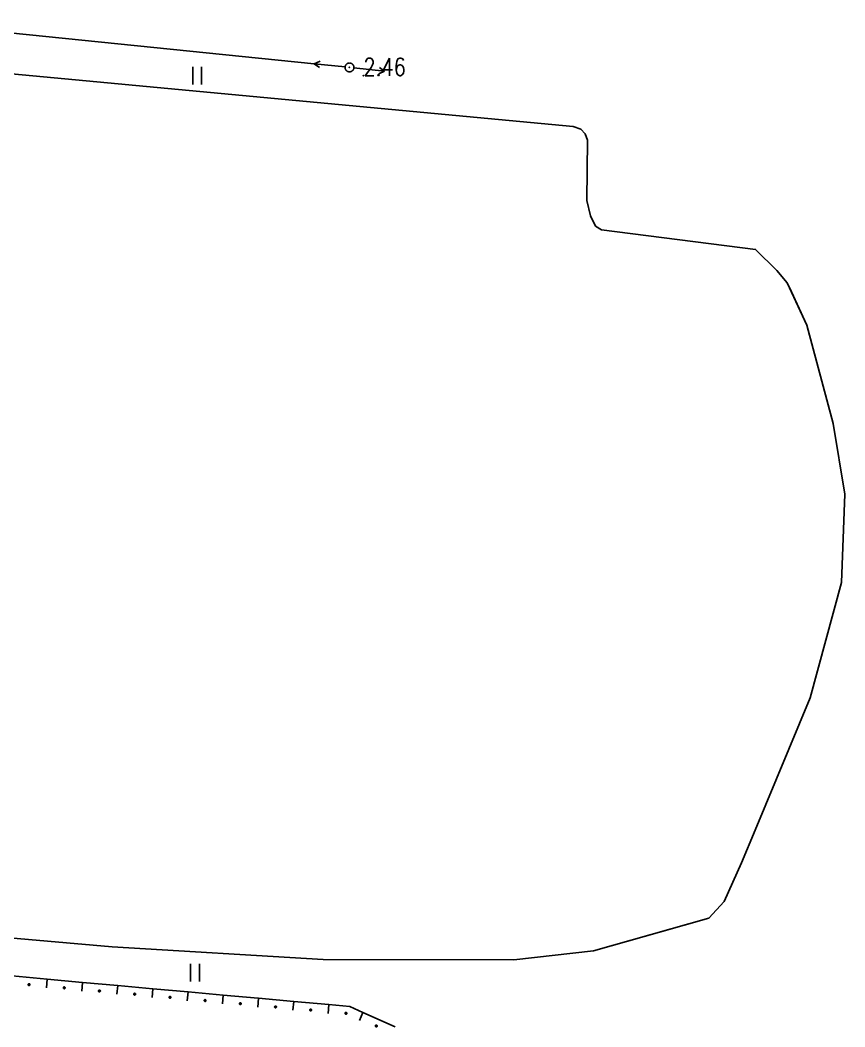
# Model space of a CAD drawing. Extents: x 500036 to 1001740, y 2543128 to 5086681.
# Drawn here: x 500886.3 to 500933, y 2543632.1 to 2543689.1 of the extents above; entities that cross this region are included whole.
import ezdxf

# ---------------------------------------------------------------- set-up
doc = ezdxf.new("R2010")
doc.units = 0
doc.header["$LTSCALE"] = 0.5
doc.linetypes.add('CENTER', pattern=[50.8, 31.75, -6.35, 6.35, -6.35])
doc.layers.add('地形图', color=8, linetype='CONTINUOUS')
doc.styles.add('HZ', font='romans.shx', dxfattribs={"width": 0.8, "bigfont": 'hztxt.shx'})

msp = doc.modelspace()

# ---------------------------------------------------------------- linework, layer by layer
at = {"layer": '地形图'}
for points in [[(500878.698, 2543689.065), (500902.969, 2543686.593)], [(500863.324, 2543639.106), (500891.524, 2543636.638), (500903.475, 2543635.919), (500914.251, 2543635.905), (500918.759, 2543636.4), (500925.289, 2543638.248), (500926.164, 2543639.192), (500927.146, 2543641.387), (500927.919, 2543643.243), (500931.024, 2543650.724), (500932.794, 2543657.244), (500932.987, 2543662.252), (500932.323, 2543666.253), (500930.837, 2543671.805), (500929.722, 2543674.198), (500929.13, 2543674.899), (500927.937, 2543676.097), (500919.221, 2543677.195), (500918.871, 2543677.414), (500918.595, 2543677.985), (500918.381, 2543678.868), (500918.429, 2543682.283), (500918.301, 2543682.629), (500918.057, 2543682.894), (500917.619, 2543683.047), (500867.108, 2543687.78)], [(500914.251, 2543635.905), (500918.759, 2543636.4), (500922.493, 2543637.457), (500925.289, 2543638.248), (500926.164, 2543639.192), (500927.146, 2543641.387), (500927.919, 2543643.243), (500931.024, 2543650.724), (500932.794, 2543657.244), (500932.987, 2543662.252), (500932.323, 2543666.253), (500930.837, 2543671.805), (500929.847, 2543673.93), (500929.722, 2543674.199), (500929.13, 2543674.899), (500927.937, 2543676.097), (500919.221, 2543677.195), (500918.871, 2543677.414), (500918.595, 2543677.985), (500918.381, 2543678.868), (500918.429, 2543682.283), (500918.301, 2543682.629), (500918.057, 2543682.894), (500917.619, 2543683.047), (500867.108, 2543687.78)], [(500902.969, 2543686.593), (500903.292, 2543686.738)], [(500903.256, 2543686.386), (500902.969, 2543686.593)], [(500904.71, 2543686.416), (500902.969, 2543686.593)], [(500904.959, 2543686.141), (500904.974, 2543686.141), (500904.99, 2543686.142), (500905.006, 2543686.145), (500905.021, 2543686.148), (500905.036, 2543686.153), (500905.051, 2543686.158), (500905.065, 2543686.164), (500905.079, 2543686.171), (500905.093, 2543686.179), (500905.106, 2543686.188), (500905.118, 2543686.198), (500905.13, 2543686.208), (500905.141, 2543686.219), (500905.151, 2543686.231), (500905.161, 2543686.244), (500905.17, 2543686.257), (500905.178, 2543686.27), (500905.185, 2543686.284), (500905.191, 2543686.298), (500905.197, 2543686.313), (500905.201, 2543686.328), (500905.204, 2543686.344), (500905.207, 2543686.359), (500905.207, 2543686.364), (500905.208, 2543686.375), (500905.209, 2543686.391), (500905.208, 2543686.406), (500905.207, 2543686.422), (500905.204, 2543686.437), (500905.201, 2543686.453), (500905.197, 2543686.468), (500905.191, 2543686.483), (500905.185, 2543686.497), (500905.178, 2543686.511), (500905.17, 2543686.524), (500905.161, 2543686.537), (500905.151, 2543686.55), (500905.141, 2543686.562), (500905.13, 2543686.573), (500905.118, 2543686.583), (500905.106, 2543686.593), (500905.093, 2543686.602), (500905.079, 2543686.61), (500905.065, 2543686.617), (500905.051, 2543686.623), (500905.036, 2543686.628), (500905.021, 2543686.633), (500905.006, 2543686.636), (500904.99, 2543686.639), (500904.974, 2543686.64), (500904.959, 2543686.641), (500904.943, 2543686.64), (500904.927, 2543686.639), (500904.912, 2543686.636), (500904.897, 2543686.633), (500904.882, 2543686.628), (500904.867, 2543686.623), (500904.852, 2543686.617), (500904.838, 2543686.61), (500904.825, 2543686.602), (500904.812, 2543686.593), (500904.799, 2543686.583), (500904.788, 2543686.573), (500904.777, 2543686.562), (500904.766, 2543686.55), (500904.757, 2543686.537), (500904.748, 2543686.524), (500904.74, 2543686.511), (500904.733, 2543686.497), (500904.726, 2543686.483), (500904.721, 2543686.468), (500904.717, 2543686.453), (500904.713, 2543686.437), (500904.711, 2543686.422), (500904.71, 2543686.416), (500904.709, 2543686.406), (500904.709, 2543686.391), (500904.709, 2543686.375), (500904.711, 2543686.359), (500904.713, 2543686.344), (500904.717, 2543686.328), (500904.721, 2543686.313), (500904.726, 2543686.298), (500904.733, 2543686.284), (500904.74, 2543686.27), (500904.748, 2543686.257), (500904.757, 2543686.244), (500904.766, 2543686.231), (500904.777, 2543686.219), (500904.788, 2543686.208), (500904.799, 2543686.198), (500904.812, 2543686.188), (500904.825, 2543686.179), (500904.838, 2543686.171), (500904.852, 2543686.164), (500904.867, 2543686.158), (500904.882, 2543686.153), (500904.897, 2543686.148), (500904.912, 2543686.145), (500904.927, 2543686.142), (500904.943, 2543686.141), (500904.959, 2543686.141)], [(500896.096, 2543685.424), (500896.096, 2543686.424)], [(500896.596, 2543685.424), (500896.596, 2543686.424)], [(500905.207, 2543686.364), (500906.948, 2543686.18)], [(500906.948, 2543686.18), (500906.625, 2543686.036)], [(500906.662, 2543686.388), (500906.948, 2543686.18)], [(500819.548, 2543644.989), (500826.144, 2543643.366), (500834.098, 2543642.122), (500863.324, 2543639.106), (500891.524, 2543636.638), (500903.475, 2543635.919), (500914.251, 2543635.905)], [(500895.967, 2543634.67), (500895.967, 2543635.67)], [(500896.467, 2543634.67), (500896.467, 2543635.67)], [(500907.55, 2543632.115), (500905.723, 2543632.928), (500904.983, 2543633.258), (500903.798, 2543633.365), (500901.806, 2543633.545), (500899.814, 2543633.725), (500899.788, 2543633.727), (500897.822, 2543633.905), (500895.831, 2543634.085), (500893.839, 2543634.265), (500891.847, 2543634.445), (500889.855, 2543634.625), (500887.863, 2543634.805), (500885.871, 2543634.985)], [(500887.863, 2543634.805), (500887.818, 2543634.307)], [(500886.831, 2543634.447), (500886.836, 2543634.447), (500886.841, 2543634.448), (500886.846, 2543634.449), (500886.851, 2543634.451), (500886.856, 2543634.453), (500886.86, 2543634.456), (500886.864, 2543634.46), (500886.868, 2543634.463), (500886.871, 2543634.467), (500886.874, 2543634.472), (500886.877, 2543634.476), (500886.879, 2543634.481), (500886.88, 2543634.486), (500886.881, 2543634.492), (500886.881, 2543634.497), (500886.881, 2543634.502), (500886.88, 2543634.507), (500886.879, 2543634.512), (500886.877, 2543634.517), (500886.874, 2543634.522), (500886.871, 2543634.526), (500886.868, 2543634.53), (500886.866, 2543634.532), (500886.864, 2543634.534), (500886.86, 2543634.537), (500886.856, 2543634.54), (500886.851, 2543634.542), (500886.846, 2543634.544), (500886.841, 2543634.546), (500886.836, 2543634.547), (500886.831, 2543634.547), (500886.826, 2543634.547), (500886.821, 2543634.546), (500886.816, 2543634.544), (500886.811, 2543634.542), (500886.806, 2543634.54), (500886.802, 2543634.537), (500886.798, 2543634.534), (500886.794, 2543634.53), (500886.791, 2543634.526), (500886.788, 2543634.522), (500886.785, 2543634.517), (500886.783, 2543634.512), (500886.782, 2543634.507), (500886.781, 2543634.502), (500886.781, 2543634.497), (500886.781, 2543634.492), (500886.782, 2543634.486), (500886.783, 2543634.481), (500886.785, 2543634.476), (500886.788, 2543634.472), (500886.791, 2543634.467), (500886.794, 2543634.463), (500886.796, 2543634.461), (500886.798, 2543634.46), (500886.802, 2543634.456), (500886.806, 2543634.453), (500886.811, 2543634.451), (500886.816, 2543634.449), (500886.821, 2543634.448), (500886.826, 2543634.447), (500886.831, 2543634.447)], [(500886.796, 2543634.461), (500886.866, 2543634.532)], [(500888.823, 2543634.267), (500888.828, 2543634.267), (500888.833, 2543634.268), (500888.838, 2543634.269), (500888.843, 2543634.271), (500888.848, 2543634.273), (500888.852, 2543634.276), (500888.856, 2543634.28), (500888.86, 2543634.283), (500888.863, 2543634.287), (500888.866, 2543634.292), (500888.869, 2543634.296), (500888.87, 2543634.301), (500888.872, 2543634.306), (500888.873, 2543634.312), (500888.873, 2543634.317), (500888.873, 2543634.322), (500888.872, 2543634.327), (500888.87, 2543634.332), (500888.869, 2543634.337), (500888.866, 2543634.342), (500888.863, 2543634.346), (500888.86, 2543634.35), (500888.858, 2543634.352), (500888.856, 2543634.354), (500888.852, 2543634.357), (500888.848, 2543634.36), (500888.843, 2543634.362), (500888.838, 2543634.364), (500888.833, 2543634.366), (500888.828, 2543634.366), (500888.823, 2543634.367), (500888.818, 2543634.366), (500888.813, 2543634.366), (500888.807, 2543634.364), (500888.803, 2543634.362), (500888.798, 2543634.36), (500888.793, 2543634.357), (500888.789, 2543634.354), (500888.786, 2543634.35), (500888.782, 2543634.346), (500888.78, 2543634.342), (500888.777, 2543634.337), (500888.775, 2543634.332), (500888.774, 2543634.327), (500888.773, 2543634.322), (500888.773, 2543634.317), (500888.773, 2543634.312), (500888.774, 2543634.306), (500888.775, 2543634.301), (500888.777, 2543634.296), (500888.78, 2543634.292), (500888.782, 2543634.287), (500888.786, 2543634.283), (500888.788, 2543634.281), (500888.789, 2543634.28), (500888.793, 2543634.276), (500888.798, 2543634.273), (500888.803, 2543634.271), (500888.807, 2543634.269), (500888.813, 2543634.268), (500888.818, 2543634.267), (500888.823, 2543634.267)], [(500888.788, 2543634.281), (500888.858, 2543634.352)], [(500889.855, 2543634.625), (500889.81, 2543634.127)], [(500890.815, 2543634.087), (500890.82, 2543634.087), (500890.825, 2543634.088), (500890.83, 2543634.089), (500890.835, 2543634.091), (500890.84, 2543634.093), (500890.844, 2543634.096), (500890.848, 2543634.1), (500890.852, 2543634.103), (500890.855, 2543634.107), (500890.858, 2543634.112), (500890.86, 2543634.116), (500890.862, 2543634.121), (500890.864, 2543634.126), (500890.865, 2543634.132), (500890.865, 2543634.137), (500890.865, 2543634.142), (500890.864, 2543634.147), (500890.862, 2543634.152), (500890.86, 2543634.157), (500890.858, 2543634.162), (500890.855, 2543634.166), (500890.852, 2543634.17), (500890.85, 2543634.172), (500890.848, 2543634.174), (500890.844, 2543634.177), (500890.84, 2543634.18), (500890.835, 2543634.182), (500890.83, 2543634.184), (500890.825, 2543634.186), (500890.82, 2543634.186), (500890.815, 2543634.187), (500890.81, 2543634.186), (500890.804, 2543634.186), (500890.799, 2543634.184), (500890.794, 2543634.182), (500890.79, 2543634.18), (500890.785, 2543634.177), (500890.781, 2543634.174), (500890.778, 2543634.17), (500890.774, 2543634.166), (500890.771, 2543634.162), (500890.769, 2543634.157), (500890.767, 2543634.152), (500890.766, 2543634.147), (500890.765, 2543634.142), (500890.765, 2543634.137), (500890.765, 2543634.132), (500890.766, 2543634.126), (500890.767, 2543634.121), (500890.769, 2543634.116), (500890.771, 2543634.112), (500890.774, 2543634.107), (500890.778, 2543634.103), (500890.779, 2543634.101), (500890.781, 2543634.1), (500890.785, 2543634.096), (500890.79, 2543634.093), (500890.794, 2543634.091), (500890.799, 2543634.089), (500890.804, 2543634.088), (500890.81, 2543634.087), (500890.815, 2543634.087)], [(500890.779, 2543634.101), (500890.85, 2543634.172)], [(500891.847, 2543634.445), (500891.802, 2543633.947)], [(500893.839, 2543634.265), (500893.794, 2543633.767)], [(500892.807, 2543633.907), (500892.812, 2543633.907), (500892.817, 2543633.908), (500892.822, 2543633.909), (500892.827, 2543633.911), (500892.832, 2543633.913), (500892.836, 2543633.916), (500892.84, 2543633.92), (500892.844, 2543633.923), (500892.847, 2543633.927), (500892.85, 2543633.932), (500892.852, 2543633.936), (500892.854, 2543633.941), (500892.856, 2543633.946), (500892.856, 2543633.951), (500892.857, 2543633.957), (500892.856, 2543633.962), (500892.856, 2543633.967), (500892.854, 2543633.972), (500892.852, 2543633.977), (500892.85, 2543633.982), (500892.847, 2543633.986), (500892.844, 2543633.99), (500892.842, 2543633.992), (500892.84, 2543633.994), (500892.836, 2543633.997), (500892.832, 2543634), (500892.827, 2543634.002), (500892.822, 2543634.004), (500892.817, 2543634.006), (500892.812, 2543634.006), (500892.807, 2543634.007), (500892.801, 2543634.006), (500892.796, 2543634.006), (500892.791, 2543634.004), (500892.786, 2543634.002), (500892.782, 2543634), (500892.777, 2543633.997), (500892.773, 2543633.994), (500892.77, 2543633.99), (500892.766, 2543633.986), (500892.763, 2543633.982), (500892.761, 2543633.977), (500892.759, 2543633.972), (500892.758, 2543633.967), (500892.757, 2543633.962), (500892.757, 2543633.957), (500892.757, 2543633.951), (500892.758, 2543633.946), (500892.759, 2543633.941), (500892.761, 2543633.936), (500892.763, 2543633.932), (500892.766, 2543633.927), (500892.77, 2543633.923), (500892.771, 2543633.921), (500892.773, 2543633.92), (500892.777, 2543633.916), (500892.782, 2543633.913), (500892.786, 2543633.911), (500892.791, 2543633.909), (500892.796, 2543633.908), (500892.801, 2543633.907), (500892.807, 2543633.907)], [(500892.771, 2543633.921), (500892.842, 2543633.992)], [(500894.799, 2543633.727), (500894.804, 2543633.727), (500894.809, 2543633.728), (500894.814, 2543633.729), (500894.819, 2543633.731), (500894.824, 2543633.733), (500894.828, 2543633.736), (500894.832, 2543633.74), (500894.836, 2543633.743), (500894.839, 2543633.747), (500894.842, 2543633.752), (500894.844, 2543633.756), (500894.846, 2543633.761), (500894.847, 2543633.766), (500894.848, 2543633.771), (500894.849, 2543633.777), (500894.848, 2543633.782), (500894.847, 2543633.787), (500894.846, 2543633.792), (500894.844, 2543633.797), (500894.842, 2543633.802), (500894.839, 2543633.806), (500894.836, 2543633.81), (500894.834, 2543633.812), (500894.832, 2543633.814), (500894.828, 2543633.817), (500894.824, 2543633.82), (500894.819, 2543633.822), (500894.814, 2543633.824), (500894.809, 2543633.826), (500894.804, 2543633.826), (500894.799, 2543633.827), (500894.793, 2543633.826), (500894.788, 2543633.826), (500894.783, 2543633.824), (500894.778, 2543633.822), (500894.774, 2543633.82), (500894.769, 2543633.817), (500894.765, 2543633.814), (500894.761, 2543633.81), (500894.758, 2543633.806), (500894.755, 2543633.802), (500894.753, 2543633.797), (500894.751, 2543633.792), (500894.75, 2543633.787), (500894.749, 2543633.782), (500894.749, 2543633.777), (500894.749, 2543633.771), (500894.75, 2543633.766), (500894.751, 2543633.761), (500894.753, 2543633.756), (500894.755, 2543633.752), (500894.758, 2543633.747), (500894.761, 2543633.743), (500894.763, 2543633.741), (500894.765, 2543633.74), (500894.769, 2543633.736), (500894.774, 2543633.733), (500894.778, 2543633.731), (500894.783, 2543633.729), (500894.788, 2543633.728), (500894.793, 2543633.727), (500894.799, 2543633.727)], [(500894.763, 2543633.741), (500894.834, 2543633.812)], [(500895.831, 2543634.085), (500895.785, 2543633.587)], [(500896.79, 2543633.547), (500896.796, 2543633.547), (500896.801, 2543633.548), (500896.806, 2543633.549), (500896.811, 2543633.551), (500896.815, 2543633.553), (500896.82, 2543633.556), (500896.824, 2543633.559), (500896.828, 2543633.563), (500896.831, 2543633.567), (500896.834, 2543633.572), (500896.836, 2543633.576), (500896.838, 2543633.581), (500896.839, 2543633.586), (500896.84, 2543633.591), (500896.84, 2543633.597), (500896.84, 2543633.602), (500896.839, 2543633.607), (500896.838, 2543633.612), (500896.836, 2543633.617), (500896.834, 2543633.622), (500896.831, 2543633.626), (500896.828, 2543633.63), (500896.826, 2543633.632), (500896.824, 2543633.634), (500896.82, 2543633.637), (500896.815, 2543633.64), (500896.811, 2543633.642), (500896.806, 2543633.644), (500896.801, 2543633.646), (500896.796, 2543633.646), (500896.79, 2543633.647), (500896.785, 2543633.646), (500896.78, 2543633.646), (500896.775, 2543633.644), (500896.77, 2543633.642), (500896.765, 2543633.64), (500896.761, 2543633.637), (500896.757, 2543633.634), (500896.753, 2543633.63), (500896.75, 2543633.626), (500896.747, 2543633.622), (500896.745, 2543633.617), (500896.743, 2543633.612), (500896.742, 2543633.607), (500896.741, 2543633.602), (500896.74, 2543633.597), (500896.741, 2543633.591), (500896.742, 2543633.586), (500896.743, 2543633.581), (500896.745, 2543633.576), (500896.747, 2543633.572), (500896.75, 2543633.567), (500896.753, 2543633.563), (500896.755, 2543633.561), (500896.757, 2543633.559), (500896.761, 2543633.556), (500896.765, 2543633.553), (500896.77, 2543633.551), (500896.775, 2543633.549), (500896.78, 2543633.548), (500896.785, 2543633.547), (500896.79, 2543633.547)], [(500896.755, 2543633.561), (500896.826, 2543633.632)], [(500897.822, 2543633.905), (500897.777, 2543633.407)], [(500899.814, 2543633.725), (500899.769, 2543633.227)], [(500898.782, 2543633.367), (500898.787, 2543633.367), (500898.793, 2543633.368), (500898.798, 2543633.369), (500898.803, 2543633.371), (500898.807, 2543633.373), (500898.812, 2543633.376), (500898.816, 2543633.379), (500898.819, 2543633.383), (500898.823, 2543633.387), (500898.826, 2543633.392), (500898.828, 2543633.396), (500898.83, 2543633.401), (500898.831, 2543633.406), (500898.832, 2543633.411), (500898.832, 2543633.417), (500898.832, 2543633.422), (500898.831, 2543633.427), (500898.83, 2543633.432), (500898.828, 2543633.437), (500898.826, 2543633.442), (500898.823, 2543633.446), (500898.819, 2543633.45), (500898.818, 2543633.452), (500898.816, 2543633.454), (500898.812, 2543633.457), (500898.807, 2543633.46), (500898.803, 2543633.462), (500898.798, 2543633.464), (500898.793, 2543633.465), (500898.787, 2543633.466), (500898.782, 2543633.467), (500898.777, 2543633.466), (500898.772, 2543633.465), (500898.767, 2543633.464), (500898.762, 2543633.462), (500898.757, 2543633.46), (500898.753, 2543633.457), (500898.749, 2543633.454), (500898.745, 2543633.45), (500898.742, 2543633.446), (500898.739, 2543633.442), (500898.737, 2543633.437), (500898.735, 2543633.432), (500898.733, 2543633.427), (500898.733, 2543633.422), (500898.732, 2543633.417), (500898.733, 2543633.411), (500898.733, 2543633.406), (500898.735, 2543633.401), (500898.737, 2543633.396), (500898.739, 2543633.392), (500898.742, 2543633.387), (500898.745, 2543633.383), (500898.747, 2543633.381), (500898.749, 2543633.379), (500898.753, 2543633.376), (500898.757, 2543633.373), (500898.762, 2543633.371), (500898.767, 2543633.369), (500898.772, 2543633.368), (500898.777, 2543633.367), (500898.782, 2543633.367)], [(500898.747, 2543633.381), (500898.818, 2543633.452)], [(500900.774, 2543633.187), (500900.779, 2543633.187), (500900.785, 2543633.188), (500900.79, 2543633.189), (500900.795, 2543633.191), (500900.799, 2543633.193), (500900.804, 2543633.196), (500900.808, 2543633.199), (500900.811, 2543633.203), (500900.815, 2543633.207), (500900.817, 2543633.212), (500900.82, 2543633.216), (500900.822, 2543633.221), (500900.823, 2543633.226), (500900.824, 2543633.231), (500900.824, 2543633.237), (500900.824, 2543633.242), (500900.823, 2543633.247), (500900.822, 2543633.252), (500900.82, 2543633.257), (500900.817, 2543633.262), (500900.815, 2543633.266), (500900.811, 2543633.27), (500900.81, 2543633.272), (500900.808, 2543633.274), (500900.804, 2543633.277), (500900.799, 2543633.28), (500900.795, 2543633.282), (500900.79, 2543633.284), (500900.785, 2543633.285), (500900.779, 2543633.286), (500900.774, 2543633.287), (500900.769, 2543633.286), (500900.764, 2543633.285), (500900.759, 2543633.284), (500900.754, 2543633.282), (500900.749, 2543633.28), (500900.745, 2543633.277), (500900.741, 2543633.274), (500900.737, 2543633.27), (500900.734, 2543633.266), (500900.731, 2543633.262), (500900.728, 2543633.257), (500900.727, 2543633.252), (500900.725, 2543633.247), (500900.724, 2543633.242), (500900.724, 2543633.237), (500900.724, 2543633.231), (500900.725, 2543633.226), (500900.727, 2543633.221), (500900.728, 2543633.216), (500900.731, 2543633.212), (500900.734, 2543633.207), (500900.737, 2543633.203), (500900.739, 2543633.201), (500900.741, 2543633.199), (500900.745, 2543633.196), (500900.749, 2543633.193), (500900.754, 2543633.191), (500900.759, 2543633.189), (500900.764, 2543633.188), (500900.769, 2543633.187), (500900.774, 2543633.187)], [(500900.739, 2543633.201), (500900.81, 2543633.272)], [(500901.806, 2543633.545), (500901.761, 2543633.047)], [(500902.766, 2543633.006), (500902.771, 2543633.007), (500902.776, 2543633.008), (500902.782, 2543633.009), (500902.786, 2543633.011), (500902.791, 2543633.013), (500902.795, 2543633.016), (500902.799, 2543633.019), (500902.803, 2543633.023), (500902.807, 2543633.027), (500902.809, 2543633.031), (500902.812, 2543633.036), (500902.814, 2543633.041), (500902.815, 2543633.046), (500902.816, 2543633.051), (500902.816, 2543633.057), (500902.816, 2543633.062), (500902.815, 2543633.067), (500902.814, 2543633.072), (500902.812, 2543633.077), (500902.809, 2543633.082), (500902.807, 2543633.086), (500902.803, 2543633.09), (500902.801, 2543633.092), (500902.799, 2543633.094), (500902.795, 2543633.097), (500902.791, 2543633.1), (500902.786, 2543633.102), (500902.782, 2543633.104), (500902.776, 2543633.105), (500902.771, 2543633.106), (500902.766, 2543633.107), (500902.761, 2543633.106), (500902.756, 2543633.105), (500902.751, 2543633.104), (500902.746, 2543633.102), (500902.741, 2543633.1), (500902.737, 2543633.097), (500902.733, 2543633.094), (500902.729, 2543633.09), (500902.726, 2543633.086), (500902.723, 2543633.082), (500902.72, 2543633.077), (500902.719, 2543633.072), (500902.717, 2543633.067), (500902.716, 2543633.062), (500902.716, 2543633.057), (500902.716, 2543633.051), (500902.717, 2543633.046), (500902.719, 2543633.041), (500902.72, 2543633.036), (500902.723, 2543633.031), (500902.726, 2543633.027), (500902.729, 2543633.023), (500902.731, 2543633.021), (500902.733, 2543633.019), (500902.737, 2543633.016), (500902.741, 2543633.013), (500902.746, 2543633.011), (500902.751, 2543633.009), (500902.756, 2543633.008), (500902.761, 2543633.007), (500902.766, 2543633.006)], [(500902.731, 2543633.021), (500902.801, 2543633.092)], [(500903.798, 2543633.365), (500903.753, 2543632.867)], [(500904.758, 2543632.826), (500904.763, 2543632.827), (500904.768, 2543632.828), (500904.773, 2543632.829), (500904.778, 2543632.831), (500904.783, 2543632.833), (500904.787, 2543632.836), (500904.791, 2543632.839), (500904.795, 2543632.843), (500904.798, 2543632.847), (500904.801, 2543632.851), (500904.804, 2543632.856), (500904.805, 2543632.861), (500904.807, 2543632.866), (500904.808, 2543632.871), (500904.808, 2543632.876), (500904.808, 2543632.882), (500904.807, 2543632.887), (500904.805, 2543632.892), (500904.804, 2543632.897), (500904.801, 2543632.901), (500904.798, 2543632.906), (500904.795, 2543632.91), (500904.793, 2543632.912), (500904.791, 2543632.914), (500904.787, 2543632.917), (500904.783, 2543632.92), (500904.778, 2543632.922), (500904.773, 2543632.924), (500904.768, 2543632.925), (500904.763, 2543632.926), (500904.758, 2543632.926), (500904.753, 2543632.926), (500904.748, 2543632.925), (500904.742, 2543632.924), (500904.738, 2543632.922), (500904.733, 2543632.92), (500904.729, 2543632.917), (500904.724, 2543632.914), (500904.721, 2543632.91), (500904.717, 2543632.906), (500904.715, 2543632.901), (500904.712, 2543632.897), (500904.71, 2543632.892), (500904.709, 2543632.887), (500904.708, 2543632.882), (500904.708, 2543632.876), (500904.708, 2543632.871), (500904.709, 2543632.866), (500904.71, 2543632.861), (500904.712, 2543632.856), (500904.715, 2543632.851), (500904.717, 2543632.847), (500904.721, 2543632.843), (500904.723, 2543632.841), (500904.724, 2543632.839), (500904.729, 2543632.836), (500904.733, 2543632.833), (500904.738, 2543632.831), (500904.742, 2543632.829), (500904.748, 2543632.828), (500904.753, 2543632.827), (500904.758, 2543632.826)], [(500904.723, 2543632.841), (500904.793, 2543632.912)], [(500905.723, 2543632.928), (500905.52, 2543632.472)], [(500906.474, 2543632.106), (500906.479, 2543632.106), (500906.484, 2543632.107), (500906.49, 2543632.109), (500906.494, 2543632.111), (500906.499, 2543632.113), (500906.503, 2543632.116), (500906.507, 2543632.119), (500906.511, 2543632.123), (500906.515, 2543632.127), (500906.517, 2543632.131), (500906.52, 2543632.136), (500906.522, 2543632.141), (500906.523, 2543632.146), (500906.524, 2543632.151), (500906.524, 2543632.156), (500906.524, 2543632.161), (500906.523, 2543632.167), (500906.522, 2543632.172), (500906.52, 2543632.177), (500906.517, 2543632.181), (500906.515, 2543632.186), (500906.511, 2543632.19), (500906.509, 2543632.192), (500906.507, 2543632.193), (500906.503, 2543632.197), (500906.499, 2543632.2), (500906.494, 2543632.202), (500906.49, 2543632.204), (500906.484, 2543632.205), (500906.479, 2543632.206), (500906.474, 2543632.206), (500906.469, 2543632.206), (500906.464, 2543632.205), (500906.459, 2543632.204), (500906.454, 2543632.202), (500906.449, 2543632.2), (500906.445, 2543632.197), (500906.441, 2543632.193), (500906.437, 2543632.19), (500906.434, 2543632.186), (500906.431, 2543632.181), (500906.428, 2543632.177), (500906.426, 2543632.172), (500906.425, 2543632.167), (500906.424, 2543632.161), (500906.424, 2543632.156), (500906.424, 2543632.151), (500906.425, 2543632.146), (500906.426, 2543632.141), (500906.428, 2543632.136), (500906.431, 2543632.131), (500906.434, 2543632.127), (500906.437, 2543632.123), (500906.439, 2543632.121), (500906.441, 2543632.119), (500906.445, 2543632.116), (500906.449, 2543632.113), (500906.454, 2543632.111), (500906.459, 2543632.109), (500906.464, 2543632.107), (500906.469, 2543632.106), (500906.474, 2543632.106)], [(500906.439, 2543632.121), (500906.509, 2543632.192)]]:
    msp.add_lwpolyline(points, dxfattribs=at)
at = {"layer": '地形图', "ltscale": 10}
msp.add_point((500904.959, 2543686.39), dxfattribs=at)
at = {"layer": '地形图', "linetype": 'CENTER'}
msp.add_point((500905.746, 2543685.918, 2.46), dxfattribs=at)

# ---------------------------------------------------------------- texts
at = {"layer": '地形图', "ltscale": 10, "style": 'HZ', "width": 0.8}
msp.add_text('2.46', height=1, dxfattribs=at).set_placement((500905.746, 2543685.918))

doc.saveas('drawing.dxf')
